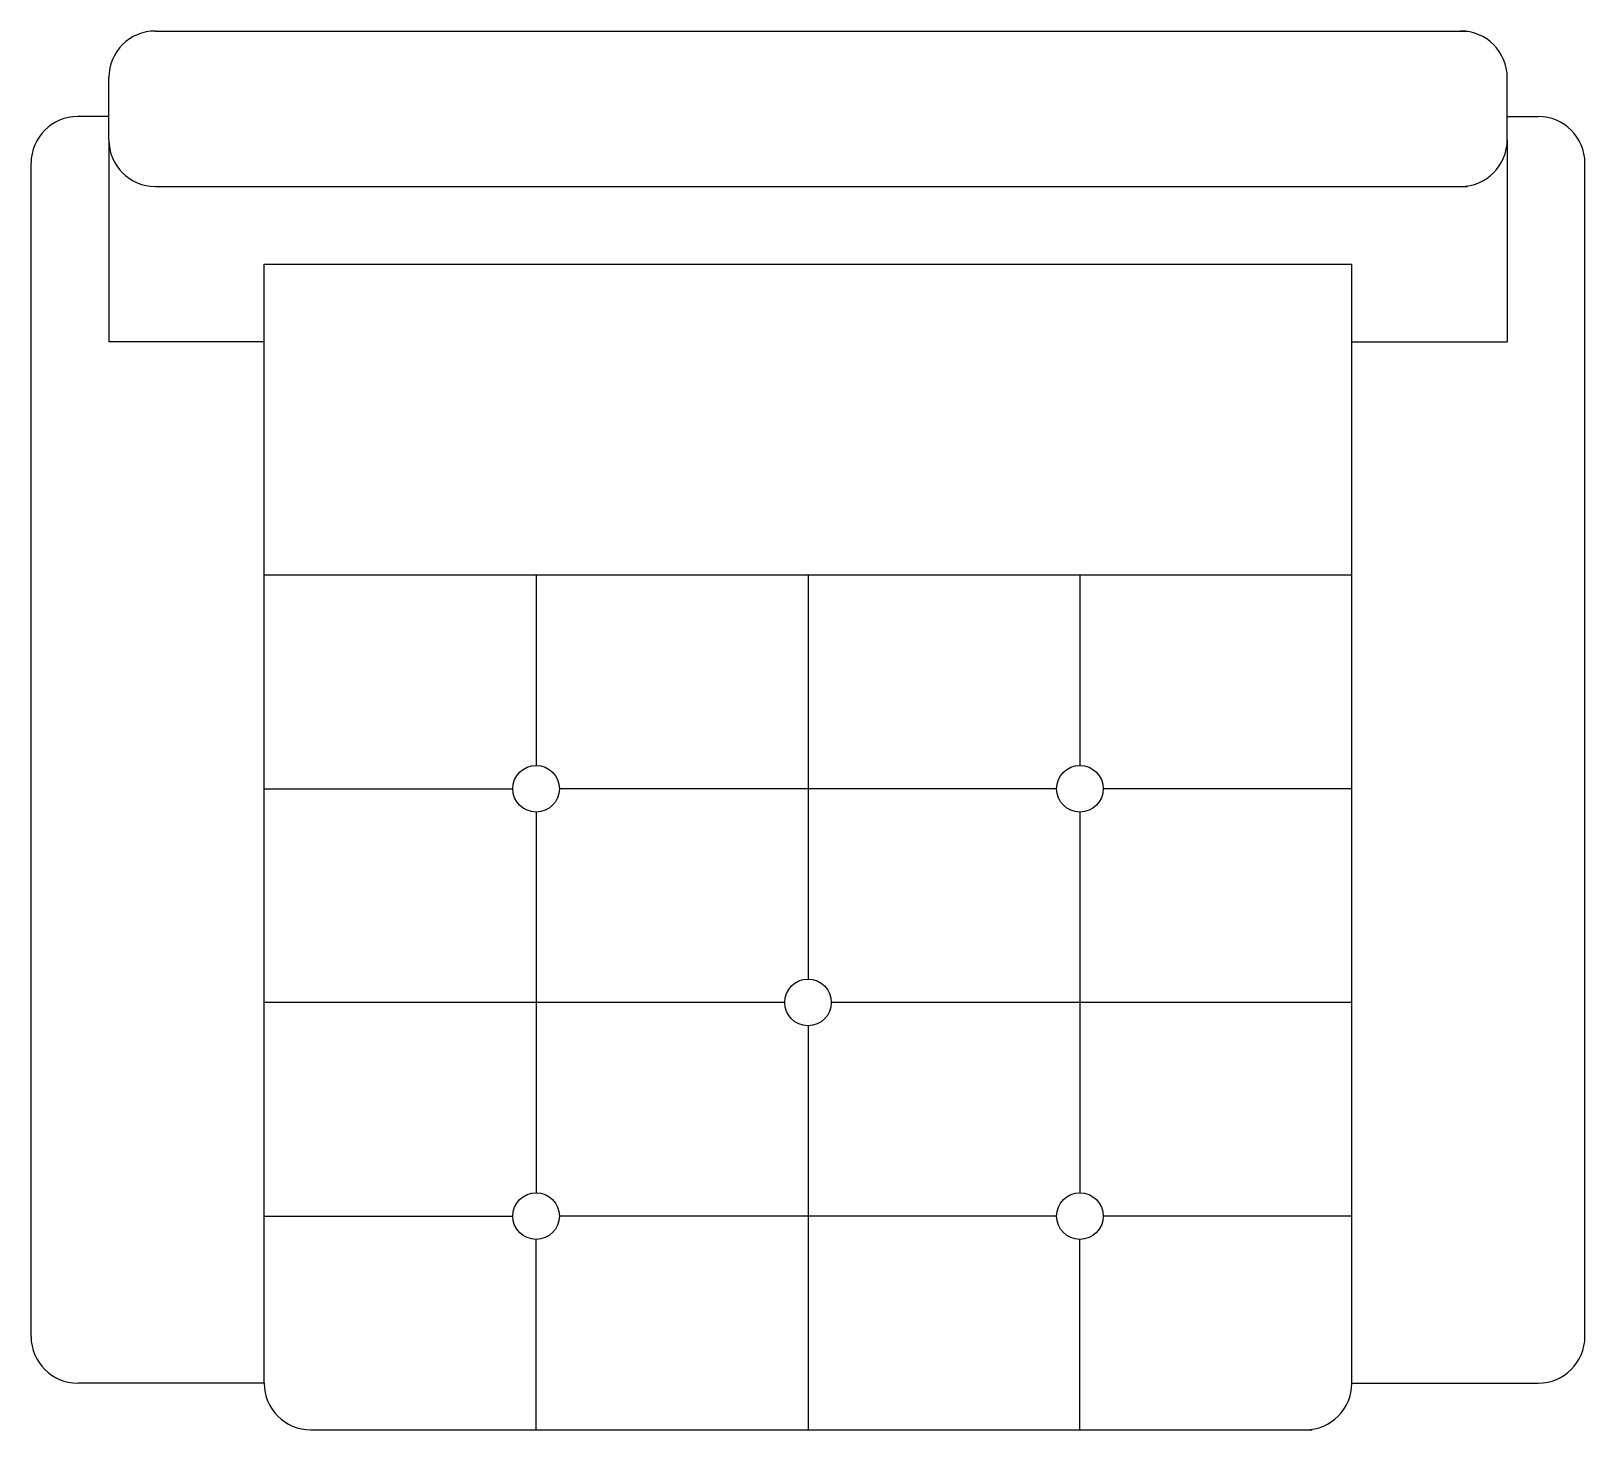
# Model space of a CAD drawing. Header units: millimetres. Extents: x -835.92 to -834.92, y 2717.92 to 2718.82.
import ezdxf

# ---------------------------------------------------------------- set-up
doc = ezdxf.new("R2010")
doc.units = ezdxf.units.MM
doc.header["$LTSCALE"] = 10
doc.layers.add('Móveis_sofás', color=2, linetype='Continuous')

msp = doc.modelspace()

# ---------------------------------------------------------------- linework, layer by layer
at = {"layer": 'Móveis_sofás'}
for p, q in [((-835.8421, 2718.8181), (-834.9977, 2718.8181)), ((-835.8721, 2718.7481), (-835.8721, 2718.7881)), ((-834.9721, 2718.7481), (-834.9721, 2718.7881)), ((-835.8721, 2718.7631), (-835.8921, 2718.7631)), ((-834.9721, 2718.7631), (-834.9521, 2718.7631)), ((-835.8721, 2718.7481), (-835.8721, 2718.6181)), ((-834.9721, 2718.7481), (-834.9721, 2718.6181)), ((-835.9221, 2717.9781), (-835.9221, 2718.7331)), ((-834.9221, 2717.9781), (-834.9221, 2718.7331)), ((-835.8421, 2718.7181), (-834.9977, 2718.7181)), ((-835.7721, 2717.9481), (-835.7721, 2718.6681)), ((-835.7721, 2718.6681), (-835.0721, 2718.6681)), ((-835.0721, 2717.9481), (-835.0721, 2718.6681)), ((-835.7721, 2718.6181), (-835.8721, 2718.6181)), ((-835.0721, 2718.6181), (-834.9721, 2718.6181)), ((-835.7721, 2718.4681), (-835.0721, 2718.4681)), ((-835.7721, 2717.9481), (-835.8921, 2717.9481)), ((-835.0721, 2717.9481), (-834.9521, 2717.9481)), ((-835.7421, 2717.9181), (-835.0977, 2717.9181))]:
    msp.add_line(p, q, dxfattribs=at)
at = {"layer": 'Móveis_sofás', "color": 1}
for p, q in [((-835.5971, 2718.4681), (-835.5971, 2718.3456)), ((-835.4221, 2718.4681), (-835.4221, 2718.2081)), ((-835.2471, 2718.4681), (-835.2471, 2718.3456)), ((-835.7721, 2718.3306), (-835.6121, 2718.3306)), ((-835.2621, 2718.3306), (-835.5821, 2718.3306)), ((-835.0721, 2718.3306), (-835.2321, 2718.3306)), ((-835.5971, 2718.3156), (-835.5971, 2718.0706)), ((-835.2471, 2718.3156), (-835.2471, 2718.0706)), ((-835.4371, 2718.1931), (-835.7721, 2718.1931)), ((-835.0721, 2718.1931), (-835.4071, 2718.1931)), ((-835.4221, 2718.1781), (-835.4221, 2717.9181)), ((-835.7721, 2718.0556), (-835.6121, 2718.0556)), ((-835.2621, 2718.0556), (-835.5821, 2718.0556)), ((-835.0721, 2718.0556), (-835.2321, 2718.0556)), ((-835.5971, 2717.9181), (-835.5971, 2718.0406)), ((-835.2471, 2717.9181), (-835.2471, 2718.0406))]:
    msp.add_line(p, q, dxfattribs=at)
for centre in [(-835.5971, 2718.3306), (-835.2471, 2718.3306), (-835.4221, 2718.1931), (-835.5971, 2718.0556), (-835.2471, 2718.0556)]:
    msp.add_circle(centre, 0.015, dxfattribs=at)
at = {"layer": 'Móveis_sofás'}
for centre, start, end in [((-835.8421, 2718.7881), 90, 180), ((-835.0021, 2718.7881), 0, 90), ((-835.8921, 2718.7331), 90, 180), ((-834.9521, 2718.7331), 0, 90), ((-835.8421, 2718.7481), 180, 270), ((-835.0021, 2718.7481), 270, 0), ((-835.8921, 2717.9781), 180, 270), ((-834.9521, 2717.9781), 270, 0), ((-835.7421, 2717.9481), 180, 270), ((-835.1021, 2717.9481), 270, 0)]:
    msp.add_arc(centre, 0.03, start, end, dxfattribs=at)

doc.saveas('drawing.dxf')
